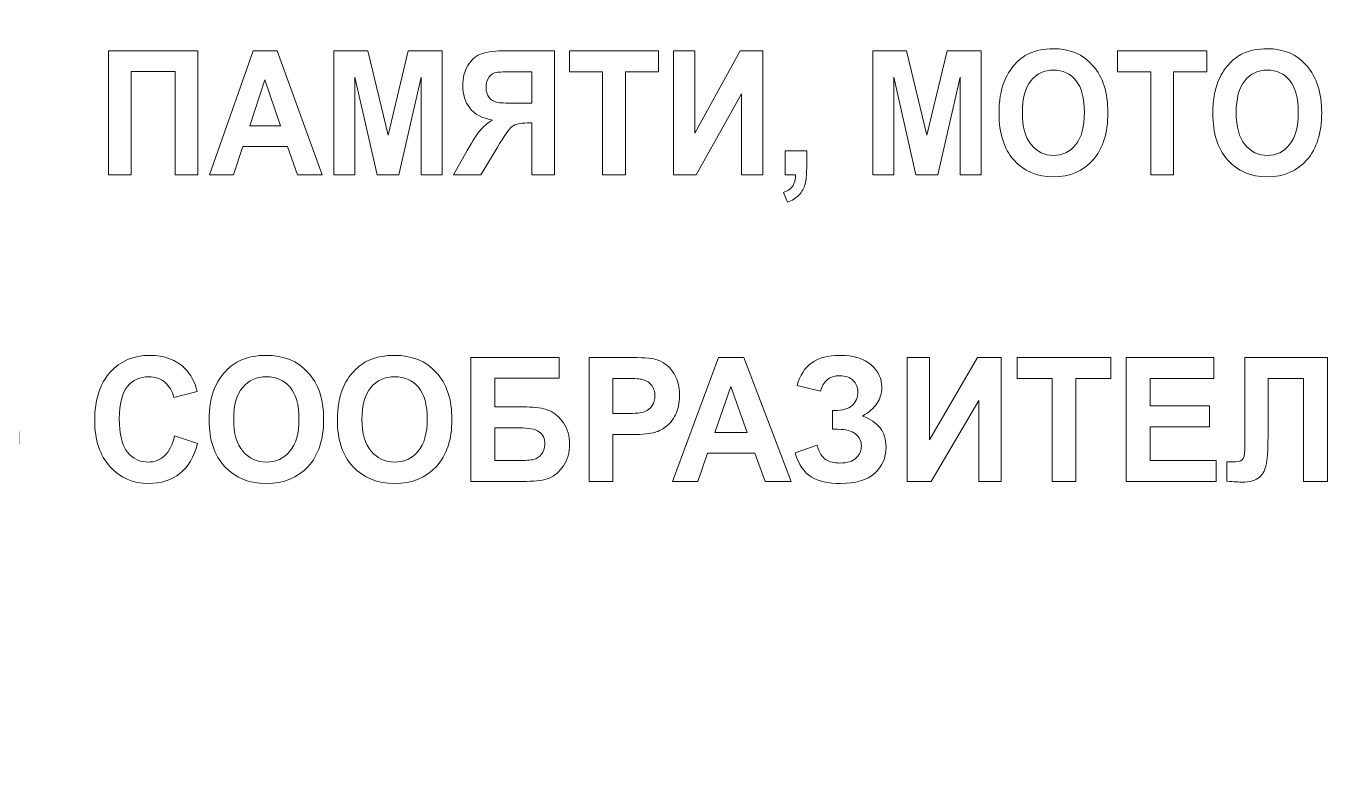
# Model space of a CAD drawing. Header units: millimetres. Extents: x -157 to 146, y -101 to 102.
# Drawn here: x 38.4 to 102.5, y 28.1 to 64.9 of the extents above; entities that cross this region are included whole.
import ezdxf

# ---------------------------------------------------------------- set-up
doc = ezdxf.new("R2010")
doc.units = ezdxf.units.MM
doc.header["$MEASUREMENT"] = 0
doc.layers.add('layer 1', color=7, linetype='Continuous')

msp = doc.modelspace()

# ---------------------------------------------------------------- linework, layer by layer
at = {"layer": 'layer 1', "color": 250, "lineweight": 9}
for points, knots in [([(-145.2239, -89.4805), (-145.2239, -29.4811), (-145.2239, 30.5182), (-145.2239, 90.5176), (-145.2239, 90.5176), (-145.2239, 101.6269), (-146.2814, 100.5684), (-135.1721, 100.5684), (-135.1721, 100.5684), (-45.2325, 100.5684), (44.7071, 100.5684), (134.6468, 100.5684), (134.6468, 100.5684), (145.7984, 100.5684), (144.7761, 101.6701), (144.7761, 90.515), (144.7761, 90.515), (144.7761, 30.5165), (144.7761, -29.482), (144.7761, -89.4805), (144.7761, -89.4805), (144.7761, -100.5424), (145.7711, -99.4316), (134.7144, -99.4316), (134.7144, -99.4316), (44.7296, -99.4316), (-45.2551, -99.4316), (-135.2398, -99.4316), (-135.2398, -99.4316), (-146.2558, -99.4316), (-145.2239, -100.498), (-145.2239, -89.4805)], [0, 0, 0, 0, 0.125, 0.125, 0.125, 0.125, 0.25, 0.25, 0.25, 0.25, 0.375, 0.375, 0.375, 0.375, 0.5, 0.5, 0.5, 0.5, 0.625, 0.625, 0.625, 0.625, 0.75, 0.75, 0.75, 0.75, 0.875, 0.875, 0.875, 0.875, 1, 1, 1, 1]), ([(21.3999, 23.4405), (24.03, 23.8613), (25.1838, 25.8785), (30.437, 31.6375), (30.437, 31.6375), (43.7476, 46.2297), (37.4342, 49.9849), (28.423, 50.8793), (28.423, 50.8793), (27.5223, 50.9425), (26.6177, 50.9809), (25.7242, 51.0022)], [0, 0, 0, 0, 0.3333333, 0.3333333, 0.3333333, 0.3333333, 0.6666667, 0.6666667, 0.6666667, 0.6666667, 1, 1, 1, 1])]:
    msp.add_open_spline(points, degree=3, knots=knots, dxfattribs=at)
at = {"layer": 'layer 1', "color": 22, "lineweight": 9}
for points, knots in [([(42.4576, 63.6952), (42.4576, 63.6952), (46.8269, 63.6952), (46.8269, 63.6952), (46.8269, 63.6952), (46.8269, 63.6952), (46.8269, 57.6345), (46.8269, 57.6345), (46.8269, 57.6345), (46.8269, 57.6345), (45.7179, 57.6345), (45.7179, 57.6345), (45.7179, 57.6345), (45.7179, 57.6345), (45.7179, 62.6778), (45.7179, 62.6778), (45.7179, 62.6778), (45.7179, 62.6778), (43.5665, 62.6778), (43.5665, 62.6778), (43.5665, 62.6778), (43.5665, 62.6778), (43.5665, 57.6345), (43.5665, 57.6345), (43.5665, 57.6345), (43.5665, 57.6345), (42.4576, 57.6345), (42.4576, 57.6345), (42.4576, 57.6345), (42.4576, 57.6345), (42.4576, 63.6952), (42.4576, 63.6952)], [0, 0, 0, 0, 0.125, 0.125, 0.125, 0.125, 0.25, 0.25, 0.25, 0.25, 0.375, 0.375, 0.375, 0.375, 0.5, 0.5, 0.5, 0.5, 0.625, 0.625, 0.625, 0.625, 0.75, 0.75, 0.75, 0.75, 0.875, 0.875, 0.875, 0.875, 1, 1, 1, 1]), ([(52.9138, 57.6345), (52.9138, 57.6345), (51.7064, 57.6345), (51.7064, 57.6345), (51.7064, 57.6345), (51.7064, 57.6345), (51.2267, 59.0117), (51.2267, 59.0117), (51.2267, 59.0117), (51.2267, 59.0117), (49.0307, 59.0117), (49.0307, 59.0117), (49.0307, 59.0117), (49.0307, 59.0117), (48.5778, 57.6345), (48.5778, 57.6345), (48.5778, 57.6345), (48.5778, 57.6345), (47.4011, 57.6345), (47.4011, 57.6345), (47.4011, 57.6345), (47.4011, 57.6345), (49.541, 63.6952), (49.541, 63.6952), (49.541, 63.6952), (49.541, 63.6952), (50.7139, 63.6952), (50.7139, 63.6952), (50.7139, 63.6952), (50.7139, 63.6952), (52.9138, 57.6345), (52.9138, 57.6345)], [0, 0, 0, 0, 0.125, 0.125, 0.125, 0.125, 0.25, 0.25, 0.25, 0.25, 0.375, 0.375, 0.375, 0.375, 0.5, 0.5, 0.5, 0.5, 0.625, 0.625, 0.625, 0.625, 0.75, 0.75, 0.75, 0.75, 0.875, 0.875, 0.875, 0.875, 1, 1, 1, 1]), ([(53.4869, 57.6345), (53.4869, 57.6345), (53.4869, 63.6952), (53.4869, 63.6952), (53.4869, 63.6952), (53.4869, 63.6952), (55.1472, 63.6952), (55.1472, 63.6952), (55.1472, 63.6952), (55.1472, 63.6952), (56.1435, 59.5607), (56.1435, 59.5607), (56.1435, 59.5607), (56.1435, 59.5607), (57.1284, 63.6952), (57.1284, 63.6952), (57.1284, 63.6952), (57.1284, 63.6952), (58.7924, 63.6952), (58.7924, 63.6952), (58.7924, 63.6952), (58.7924, 63.6952), (58.7924, 57.6345), (58.7924, 57.6345), (58.7924, 57.6345), (58.7924, 57.6345), (57.7628, 57.6345), (57.7628, 57.6345), (57.7628, 57.6345), (57.7628, 57.6345), (57.7628, 62.4055), (57.7628, 62.4055), (57.7628, 62.4055), (57.7628, 62.4055), (56.6717, 57.6345), (56.6717, 57.6345), (56.6717, 57.6345), (56.6717, 57.6345), (55.6037, 57.6345), (55.6037, 57.6345), (55.6037, 57.6345), (55.6037, 57.6345), (54.5166, 62.4055), (54.5166, 62.4055), (54.5166, 62.4055), (54.5166, 62.4055), (54.5166, 57.6345), (54.5166, 57.6345), (54.5166, 57.6345), (54.5166, 57.6345), (53.4869, 57.6345), (53.4869, 57.6345)], [0, 0, 0, 0, 0.0769231, 0.0769231, 0.0769231, 0.0769231, 0.1538462, 0.1538462, 0.1538462, 0.1538462, 0.2307692, 0.2307692, 0.2307692, 0.2307692, 0.3076923, 0.3076923, 0.3076923, 0.3076923, 0.3846154, 0.3846154, 0.3846154, 0.3846154, 0.4615385, 0.4615385, 0.4615385, 0.4615385, 0.5384615, 0.5384615, 0.5384615, 0.5384615, 0.6153846, 0.6153846, 0.6153846, 0.6153846, 0.6923077, 0.6923077, 0.6923077, 0.6923077, 0.7692308, 0.7692308, 0.7692308, 0.7692308, 0.8461538, 0.8461538, 0.8461538, 0.8461538, 0.9230769, 0.9230769, 0.9230769, 0.9230769, 1, 1, 1, 1]), ([(63.1808, 57.6345), (63.1808, 57.6345), (63.1808, 60.1646), (63.1808, 60.1646), (63.1808, 60.1646), (63.1808, 60.1646), (62.9558, 60.1646), (62.9558, 60.1646), (62.9558, 60.1646), (62.6065, 60.1646), (62.3597, 60.1068), (62.2151, 59.9911), (62.2151, 59.9911), (62.0719, 59.8754), (61.8263, 59.5296), (61.4797, 58.9539), (61.4797, 58.9539), (61.4797, 58.9539), (60.6778, 57.6345), (60.6778, 57.6345), (60.6778, 57.6345), (60.6778, 57.6345), (59.3513, 57.6345), (59.3513, 57.6345), (59.3513, 57.6345), (59.3513, 57.6345), (60.0216, 58.817), (60.0216, 58.817), (60.0216, 58.817), (60.2864, 59.2855), (60.4974, 59.6143), (60.6547, 59.8034), (60.6547, 59.8034), (60.812, 59.9911), (61.0103, 60.1604), (61.2469, 60.31), (61.2469, 60.31), (60.7353, 60.3975), (60.3656, 60.5936), (60.138, 60.8984), (60.138, 60.8984), (59.9103, 61.2032), (59.7965, 61.5673), (59.7965, 61.992), (59.7965, 61.992), (59.7965, 62.3617), (59.8809, 62.6891), (60.0497, 62.9742), (60.0497, 62.9742), (60.2186, 63.2592), (60.4411, 63.4511), (60.7174, 63.5485), (60.7174, 63.5485), (60.9924, 63.6459), (61.4055, 63.6952), (61.9555, 63.6952), (61.9555, 63.6952), (61.9555, 63.6952), (64.2898, 63.6952), (64.2898, 63.6952), (64.2898, 63.6952), (64.2898, 63.6952), (64.2898, 57.6345), (64.2898, 57.6345), (64.2898, 57.6345), (64.2898, 57.6345), (63.1808, 57.6345), (63.1808, 57.6345)], [0, 0, 0, 0, 0.0588235, 0.0588235, 0.0588235, 0.0588235, 0.1176471, 0.1176471, 0.1176471, 0.1176471, 0.1764706, 0.1764706, 0.1764706, 0.1764706, 0.2352941, 0.2352941, 0.2352941, 0.2352941, 0.2941176, 0.2941176, 0.2941176, 0.2941176, 0.3529412, 0.3529412, 0.3529412, 0.3529412, 0.4117647, 0.4117647, 0.4117647, 0.4117647, 0.4705882, 0.4705882, 0.4705882, 0.4705882, 0.5294118, 0.5294118, 0.5294118, 0.5294118, 0.5882353, 0.5882353, 0.5882353, 0.5882353, 0.6470588, 0.6470588, 0.6470588, 0.6470588, 0.7058824, 0.7058824, 0.7058824, 0.7058824, 0.7647059, 0.7647059, 0.7647059, 0.7647059, 0.8235294, 0.8235294, 0.8235294, 0.8235294, 0.8823529, 0.8823529, 0.8823529, 0.8823529, 0.9411765, 0.9411765, 0.9411765, 0.9411765, 1, 1, 1, 1]), ([(66.647, 57.6345), (66.647, 57.6345), (66.647, 62.6694), (66.647, 62.6694), (66.647, 62.6694), (66.647, 62.6694), (65.0175, 62.6694), (65.0175, 62.6694), (65.0175, 62.6694), (65.0175, 62.6694), (65.0175, 63.6952), (65.0175, 63.6952), (65.0175, 63.6952), (65.0175, 63.6952), (69.3829, 63.6952), (69.3829, 63.6952), (69.3829, 63.6952), (69.3829, 63.6952), (69.3829, 62.6694), (69.3829, 62.6694), (69.3829, 62.6694), (69.3829, 62.6694), (67.7572, 62.6694), (67.7572, 62.6694), (67.7572, 62.6694), (67.7572, 62.6694), (67.7572, 57.6345), (67.7572, 57.6345), (67.7572, 57.6345), (67.7572, 57.6345), (66.647, 57.6345), (66.647, 57.6345)], [0, 0, 0, 0, 0.125, 0.125, 0.125, 0.125, 0.25, 0.25, 0.25, 0.25, 0.375, 0.375, 0.375, 0.375, 0.5, 0.5, 0.5, 0.5, 0.625, 0.625, 0.625, 0.625, 0.75, 0.75, 0.75, 0.75, 0.875, 0.875, 0.875, 0.875, 1, 1, 1, 1]), ([(70.1132, 63.6952), (70.1132, 63.6952), (71.1518, 63.6952), (71.1518, 63.6952), (71.1518, 63.6952), (71.1518, 63.6952), (71.1518, 59.6609), (71.1518, 59.6609), (71.1518, 59.6609), (71.1518, 59.6609), (73.3774, 63.6952), (73.3774, 63.6952), (73.3774, 63.6952), (73.3774, 63.6952), (74.4825, 63.6952), (74.4825, 63.6952), (74.4825, 63.6952), (74.4825, 63.6952), (74.4825, 57.6345), (74.4825, 57.6345), (74.4825, 57.6345), (74.4825, 57.6345), (73.4451, 57.6345), (73.4451, 57.6345), (73.4451, 57.6345), (73.4451, 57.6345), (73.4451, 61.5913), (73.4451, 61.5913), (73.4451, 61.5913), (73.4451, 61.5913), (71.2221, 57.6345), (71.2221, 57.6345), (71.2221, 57.6345), (71.2221, 57.6345), (70.1132, 57.6345), (70.1132, 57.6345), (70.1132, 57.6345), (70.1132, 57.6345), (70.1132, 63.6952), (70.1132, 63.6952)], [0, 0, 0, 0, 0.1, 0.1, 0.1, 0.1, 0.2, 0.2, 0.2, 0.2, 0.3, 0.3, 0.3, 0.3, 0.4, 0.4, 0.4, 0.4, 0.5, 0.5, 0.5, 0.5, 0.6, 0.6, 0.6, 0.6, 0.7, 0.7, 0.7, 0.7, 0.8, 0.8, 0.8, 0.8, 0.9, 0.9, 0.9, 0.9, 1, 1, 1, 1]), ([(79.8646, 57.6345), (79.8646, 57.6345), (79.8646, 63.6952), (79.8646, 63.6952), (79.8646, 63.6952), (79.8646, 63.6952), (81.5249, 63.6952), (81.5249, 63.6952), (81.5249, 63.6952), (81.5249, 63.6952), (82.5212, 59.5607), (82.5212, 59.5607), (82.5212, 59.5607), (82.5212, 59.5607), (83.5061, 63.6952), (83.5061, 63.6952), (83.5061, 63.6952), (83.5061, 63.6952), (85.1701, 63.6952), (85.1701, 63.6952), (85.1701, 63.6952), (85.1701, 63.6952), (85.1701, 57.6345), (85.1701, 57.6345), (85.1701, 57.6345), (85.1701, 57.6345), (84.1405, 57.6345), (84.1405, 57.6345), (84.1405, 57.6345), (84.1405, 57.6345), (84.1405, 62.4055), (84.1405, 62.4055), (84.1405, 62.4055), (84.1405, 62.4055), (83.0494, 57.6345), (83.0494, 57.6345), (83.0494, 57.6345), (83.0494, 57.6345), (81.9814, 57.6345), (81.9814, 57.6345), (81.9814, 57.6345), (81.9814, 57.6345), (80.8943, 62.4055), (80.8943, 62.4055), (80.8943, 62.4055), (80.8943, 62.4055), (80.8943, 57.6345), (80.8943, 57.6345), (80.8943, 57.6345), (80.8943, 57.6345), (79.8646, 57.6345), (79.8646, 57.6345)], [0, 0, 0, 0, 0.0769231, 0.0769231, 0.0769231, 0.0769231, 0.1538462, 0.1538462, 0.1538462, 0.1538462, 0.2307692, 0.2307692, 0.2307692, 0.2307692, 0.3076923, 0.3076923, 0.3076923, 0.3076923, 0.3846154, 0.3846154, 0.3846154, 0.3846154, 0.4615385, 0.4615385, 0.4615385, 0.4615385, 0.5384615, 0.5384615, 0.5384615, 0.5384615, 0.6153846, 0.6153846, 0.6153846, 0.6153846, 0.6923077, 0.6923077, 0.6923077, 0.6923077, 0.7692308, 0.7692308, 0.7692308, 0.7692308, 0.8461538, 0.8461538, 0.8461538, 0.8461538, 0.9230769, 0.9230769, 0.9230769, 0.9230769, 1, 1, 1, 1]), ([(86.0475, 60.6275), (86.0475, 61.2455), (86.1307, 61.7634), (86.2983, 62.1825), (86.2983, 62.1825), (86.4236, 62.4902), (86.5937, 62.7681), (86.8098, 63.0137), (86.8098, 63.0137), (87.026, 63.2578), (87.2627, 63.4398), (87.5197, 63.5584), (87.5197, 63.5584), (87.8625, 63.7192), (88.2565, 63.7983), (88.7041, 63.7983), (88.7041, 63.7983), (89.5137, 63.7983), (90.161, 63.5217), (90.647, 62.9671), (90.647, 62.9671), (91.133, 62.414), (91.376, 61.6435), (91.376, 60.6571), (91.376, 60.6571), (91.376, 59.6778), (91.1343, 58.913), (90.6521, 58.3598), (90.6521, 58.3598), (90.1699, 57.8081), (89.5252, 57.5315), (88.7195, 57.5315), (88.7195, 57.5315), (87.9021, 57.5315), (87.2524, 57.8067), (86.7702, 58.3556), (86.7702, 58.3556), (86.288, 58.9059), (86.0475, 59.6637), (86.0475, 60.6275)], [0, 0, 0, 0, 0.1, 0.1, 0.1, 0.1, 0.2, 0.2, 0.2, 0.2, 0.3, 0.3, 0.3, 0.3, 0.4, 0.4, 0.4, 0.4, 0.5, 0.5, 0.5, 0.5, 0.6, 0.6, 0.6, 0.6, 0.7, 0.7, 0.7, 0.7, 0.8, 0.8, 0.8, 0.8, 0.9, 0.9, 0.9, 0.9, 1, 1, 1, 1]), ([(93.4775, 57.6345), (93.4775, 57.6345), (93.4775, 62.6694), (93.4775, 62.6694), (93.4775, 62.6694), (93.4775, 62.6694), (91.848, 62.6694), (91.848, 62.6694), (91.848, 62.6694), (91.848, 62.6694), (91.848, 63.6952), (91.848, 63.6952), (91.848, 63.6952), (91.848, 63.6952), (96.2134, 63.6952), (96.2134, 63.6952), (96.2134, 63.6952), (96.2134, 63.6952), (96.2134, 62.6694), (96.2134, 62.6694), (96.2134, 62.6694), (96.2134, 62.6694), (94.5877, 62.6694), (94.5877, 62.6694), (94.5877, 62.6694), (94.5877, 62.6694), (94.5877, 57.6345), (94.5877, 57.6345), (94.5877, 57.6345), (94.5877, 57.6345), (93.4775, 57.6345), (93.4775, 57.6345)], [0, 0, 0, 0, 0.125, 0.125, 0.125, 0.125, 0.25, 0.25, 0.25, 0.25, 0.375, 0.375, 0.375, 0.375, 0.5, 0.5, 0.5, 0.5, 0.625, 0.625, 0.625, 0.625, 0.75, 0.75, 0.75, 0.75, 0.875, 0.875, 0.875, 0.875, 1, 1, 1, 1]), ([(96.5139, 60.6275), (96.5139, 61.2455), (96.5971, 61.7634), (96.7647, 62.1825), (96.7647, 62.1825), (96.89, 62.4902), (97.0601, 62.7681), (97.2762, 63.0137), (97.2762, 63.0137), (97.4924, 63.2578), (97.7291, 63.4398), (97.9861, 63.5584), (97.9861, 63.5584), (98.3289, 63.7192), (98.7229, 63.7983), (99.1705, 63.7983), (99.1705, 63.7983), (99.9801, 63.7983), (100.6274, 63.5217), (101.1134, 62.9671), (101.1134, 62.9671), (101.5994, 62.414), (101.8424, 61.6435), (101.8424, 60.6571), (101.8424, 60.6571), (101.8424, 59.6778), (101.6007, 58.913), (101.1185, 58.3598), (101.1185, 58.3598), (100.6363, 57.8081), (99.9916, 57.5315), (99.1859, 57.5315), (99.1859, 57.5315), (98.3685, 57.5315), (97.7188, 57.8067), (97.2366, 58.3556), (97.2366, 58.3556), (96.7544, 58.9059), (96.5139, 59.6637), (96.5139, 60.6275)], [0, 0, 0, 0, 0.1, 0.1, 0.1, 0.1, 0.2, 0.2, 0.2, 0.2, 0.3, 0.3, 0.3, 0.3, 0.4, 0.4, 0.4, 0.4, 0.5, 0.5, 0.5, 0.5, 0.6, 0.6, 0.6, 0.6, 0.7, 0.7, 0.7, 0.7, 0.8, 0.8, 0.8, 0.8, 0.9, 0.9, 0.9, 0.9, 1, 1, 1, 1]), ([(50.8712, 60.032), (50.8712, 60.032), (50.114, 62.2813), (50.114, 62.2813), (50.114, 62.2813), (50.114, 62.2813), (49.3721, 60.032), (49.3721, 60.032), (49.3721, 60.032), (49.3721, 60.032), (50.8712, 60.032), (50.8712, 60.032)], [0, 0, 0, 0, 0.3333333, 0.3333333, 0.3333333, 0.3333333, 0.6666667, 0.6666667, 0.6666667, 0.6666667, 1, 1, 1, 1]), ([(63.1808, 62.6694), (63.1808, 62.6694), (62.3149, 62.6694), (62.3149, 62.6694), (62.3149, 62.6694), (61.875, 62.6694), (61.5859, 62.6595), (61.4478, 62.6369), (61.4478, 62.6369), (61.3083, 62.6143), (61.1893, 62.541), (61.0895, 62.414), (61.0895, 62.414), (60.9898, 62.287), (60.9399, 62.1219), (60.9399, 61.9172), (60.9399, 61.9172), (60.9399, 61.7056), (60.9886, 61.5362), (61.0845, 61.4106), (61.0845, 61.4106), (61.1804, 61.2851), (61.3032, 61.2074), (61.4516, 61.1778), (61.4516, 61.1778), (61.5999, 61.1468), (61.903, 61.1327), (62.3597, 61.1327), (62.3597, 61.1327), (62.3597, 61.1327), (63.1808, 61.1327), (63.1808, 61.1327), (63.1808, 61.1327), (63.1808, 61.1327), (63.1808, 62.6694), (63.1808, 62.6694)], [0, 0, 0, 0, 0.1111111, 0.1111111, 0.1111111, 0.1111111, 0.2222222, 0.2222222, 0.2222222, 0.2222222, 0.3333333, 0.3333333, 0.3333333, 0.3333333, 0.4444444, 0.4444444, 0.4444444, 0.4444444, 0.5555556, 0.5555556, 0.5555556, 0.5555556, 0.6666667, 0.6666667, 0.6666667, 0.6666667, 0.7777778, 0.7777778, 0.7777778, 0.7777778, 0.8888889, 0.8888889, 0.8888889, 0.8888889, 1, 1, 1, 1]), ([(87.1897, 60.6684), (87.1897, 59.9826), (87.3343, 59.4619), (87.6208, 59.1077), (87.6208, 59.1077), (87.9086, 58.7535), (88.273, 58.5771), (88.7156, 58.5771), (88.7156, 58.5771), (89.1569, 58.5771), (89.5202, 58.7521), (89.8042, 59.1049), (89.8042, 59.1049), (90.0868, 59.4563), (90.2287, 59.9826), (90.2287, 60.6853), (90.2287, 60.6853), (90.2287, 61.3796), (90.0906, 61.8975), (89.8157, 62.2404), (89.8157, 62.2404), (89.5393, 62.5819), (89.1723, 62.7526), (88.7156, 62.7526), (88.7156, 62.7526), (88.2577, 62.7526), (87.8894, 62.5791), (87.6093, 62.2333), (87.6093, 62.2333), (87.3305, 61.8876), (87.1897, 61.3669), (87.1897, 60.6684)], [0, 0, 0, 0, 0.125, 0.125, 0.125, 0.125, 0.25, 0.25, 0.25, 0.25, 0.375, 0.375, 0.375, 0.375, 0.5, 0.5, 0.5, 0.5, 0.625, 0.625, 0.625, 0.625, 0.75, 0.75, 0.75, 0.75, 0.875, 0.875, 0.875, 0.875, 1, 1, 1, 1]), ([(97.6561, 60.6684), (97.6561, 59.9826), (97.8007, 59.4619), (98.0872, 59.1077), (98.0872, 59.1077), (98.375, 58.7535), (98.7394, 58.5771), (99.182, 58.5771), (99.182, 58.5771), (99.6233, 58.5771), (99.9866, 58.7521), (100.2706, 59.1049), (100.2706, 59.1049), (100.5532, 59.4563), (100.6951, 59.9826), (100.6951, 60.6853), (100.6951, 60.6853), (100.6951, 61.3796), (100.557, 61.8975), (100.2821, 62.2404), (100.2821, 62.2404), (100.0057, 62.5819), (99.6387, 62.7526), (99.182, 62.7526), (99.182, 62.7526), (98.7241, 62.7526), (98.3558, 62.5791), (98.0757, 62.2333), (98.0757, 62.2333), (97.7969, 61.8876), (97.6561, 61.3669), (97.6561, 60.6684)], [0, 0, 0, 0, 0.125, 0.125, 0.125, 0.125, 0.25, 0.25, 0.25, 0.25, 0.375, 0.375, 0.375, 0.375, 0.5, 0.5, 0.5, 0.5, 0.625, 0.625, 0.625, 0.625, 0.75, 0.75, 0.75, 0.75, 0.875, 0.875, 0.875, 0.875, 1, 1, 1, 1]), ([(75.5812, 58.7958), (75.5812, 58.7958), (76.6338, 58.7958), (76.6338, 58.7958), (76.6338, 58.7958), (76.6338, 58.7958), (76.6338, 57.9647), (76.6338, 57.9647), (76.6338, 57.9647), (76.6338, 57.6289), (76.6082, 57.3636), (76.5557, 57.1688), (76.5557, 57.1688), (76.5033, 56.9755), (76.4035, 56.8005), (76.2577, 56.6467), (76.2577, 56.6467), (76.112, 56.4915), (75.9265, 56.3701), (75.7013, 56.2827), (75.7013, 56.2827), (75.7013, 56.2827), (75.4954, 56.7624), (75.4954, 56.7624), (75.4954, 56.7624), (75.7078, 56.84), (75.8587, 56.9459), (75.9482, 57.0799), (75.9482, 57.0799), (76.039, 57.2154), (76.0863, 57.4003), (76.0915, 57.6345), (76.0915, 57.6345), (76.0915, 57.6345), (75.5812, 57.6345), (75.5812, 57.6345), (75.5812, 57.6345), (75.5812, 57.6345), (75.5812, 58.7958), (75.5812, 58.7958)], [0, 0, 0, 0, 0.1, 0.1, 0.1, 0.1, 0.2, 0.2, 0.2, 0.2, 0.3, 0.3, 0.3, 0.3, 0.4, 0.4, 0.4, 0.4, 0.5, 0.5, 0.5, 0.5, 0.6, 0.6, 0.6, 0.6, 0.7, 0.7, 0.7, 0.7, 0.8, 0.8, 0.8, 0.8, 0.9, 0.9, 0.9, 0.9, 1, 1, 1, 1]), ([(45.6892, 44.8605), (45.6892, 44.8605), (46.8192, 44.4851), (46.8192, 44.4851), (46.8192, 44.4851), (46.6457, 43.8233), (46.3578, 43.3322), (45.9542, 43.0105), (45.9542, 43.0105), (45.552, 42.6902), (45.0393, 42.5293), (44.4192, 42.5293), (44.4192, 42.5293), (43.6524, 42.5293), (43.0214, 42.8045), (42.5276, 43.3534), (42.5276, 43.3534), (42.0339, 43.9037), (41.7864, 44.6558), (41.7864, 45.6083), (41.7864, 45.6083), (41.7864, 46.6173), (42.0352, 47.4005), (42.5316, 47.9593), (42.5316, 47.9593), (43.0281, 48.5167), (43.6806, 48.7961), (44.4905, 48.7961), (44.4905, 48.7961), (45.1968, 48.7961), (45.7713, 48.5773), (46.2125, 48.1385), (46.2125, 48.1385), (46.4762, 47.8802), (46.6726, 47.5077), (46.8045, 47.0223), (46.8045, 47.0223), (46.8045, 47.0223), (45.6488, 46.733), (45.6488, 46.733), (45.6488, 46.733), (45.5815, 47.0477), (45.4389, 47.296), (45.221, 47.4781), (45.221, 47.4781), (45.0044, 47.6601), (44.7407, 47.7504), (44.4313, 47.7504), (44.4313, 47.7504), (44.0035, 47.7504), (43.655, 47.5896), (43.3886, 47.2664), (43.3886, 47.2664), (43.1223, 46.9447), (42.9891, 46.4226), (42.9891, 45.7001), (42.9891, 45.7001), (42.9891, 44.9338), (43.1196, 44.3877), (43.3833, 44.0632), (43.3833, 44.0632), (43.6456, 43.7372), (43.9873, 43.5749), (44.4071, 43.5749), (44.4071, 43.5749), (44.7179, 43.5749), (44.9842, 43.6779), (45.2075, 43.8854), (45.2075, 43.8854), (45.4309, 44.0914), (45.591, 44.4174), (45.6892, 44.8605)], [0, 0, 0, 0, 0.0555556, 0.0555556, 0.0555556, 0.0555556, 0.1111111, 0.1111111, 0.1111111, 0.1111111, 0.1666667, 0.1666667, 0.1666667, 0.1666667, 0.2222222, 0.2222222, 0.2222222, 0.2222222, 0.2777778, 0.2777778, 0.2777778, 0.2777778, 0.3333333, 0.3333333, 0.3333333, 0.3333333, 0.3888889, 0.3888889, 0.3888889, 0.3888889, 0.4444444, 0.4444444, 0.4444444, 0.4444444, 0.5, 0.5, 0.5, 0.5, 0.5555556, 0.5555556, 0.5555556, 0.5555556, 0.6111111, 0.6111111, 0.6111111, 0.6111111, 0.6666667, 0.6666667, 0.6666667, 0.6666667, 0.7222222, 0.7222222, 0.7222222, 0.7222222, 0.7777778, 0.7777778, 0.7777778, 0.7777778, 0.8333333, 0.8333333, 0.8333333, 0.8333333, 0.8888889, 0.8888889, 0.8888889, 0.8888889, 0.9444444, 0.9444444, 0.9444444, 0.9444444, 1, 1, 1, 1]), ([(47.3843, 45.6253), (47.3843, 46.2433), (47.4717, 46.7612), (47.648, 47.1803), (47.648, 47.1803), (47.7799, 47.488), (47.9587, 47.7659), (48.1861, 48.0115), (48.1861, 48.0115), (48.4135, 48.2556), (48.6624, 48.4376), (48.9328, 48.5562), (48.9328, 48.5562), (49.2934, 48.717), (49.7077, 48.7961), (50.1786, 48.7961), (50.1786, 48.7961), (51.0302, 48.7961), (51.711, 48.5195), (52.2222, 47.9649), (52.2222, 47.9649), (52.7334, 47.4118), (52.989, 46.6413), (52.989, 45.6549), (52.989, 45.6549), (52.989, 44.6756), (52.7347, 43.9108), (52.2275, 43.3576), (52.2275, 43.3576), (51.7203, 42.8059), (51.0423, 42.5293), (50.1947, 42.5293), (50.1947, 42.5293), (49.335, 42.5293), (48.6516, 42.8045), (48.1444, 43.3534), (48.1444, 43.3534), (47.6372, 43.9037), (47.3843, 44.6615), (47.3843, 45.6253)], [0, 0, 0, 0, 0.1, 0.1, 0.1, 0.1, 0.2, 0.2, 0.2, 0.2, 0.3, 0.3, 0.3, 0.3, 0.4, 0.4, 0.4, 0.4, 0.5, 0.5, 0.5, 0.5, 0.6, 0.6, 0.6, 0.6, 0.7, 0.7, 0.7, 0.7, 0.8, 0.8, 0.8, 0.8, 0.9, 0.9, 0.9, 0.9, 1, 1, 1, 1]), ([(53.663, 45.6253), (53.663, 46.2433), (53.7504, 46.7612), (53.9267, 47.1803), (53.9267, 47.1803), (54.0586, 47.488), (54.2374, 47.7659), (54.4648, 48.0115), (54.4648, 48.0115), (54.6922, 48.2556), (54.9411, 48.4376), (55.2115, 48.5562), (55.2115, 48.5562), (55.5721, 48.717), (55.9864, 48.7961), (56.4573, 48.7961), (56.4573, 48.7961), (57.3089, 48.7961), (57.9897, 48.5195), (58.5009, 47.9649), (58.5009, 47.9649), (59.0121, 47.4118), (59.2677, 46.6413), (59.2677, 45.6549), (59.2677, 45.6549), (59.2677, 44.6756), (59.0134, 43.9108), (58.5062, 43.3576), (58.5062, 43.3576), (57.999, 42.8059), (57.321, 42.5293), (56.4734, 42.5293), (56.4734, 42.5293), (55.6137, 42.5293), (54.9303, 42.8045), (54.4231, 43.3534), (54.4231, 43.3534), (53.9159, 43.9037), (53.663, 44.6615), (53.663, 45.6253)], [0, 0, 0, 0, 0.1, 0.1, 0.1, 0.1, 0.2, 0.2, 0.2, 0.2, 0.3, 0.3, 0.3, 0.3, 0.4, 0.4, 0.4, 0.4, 0.5, 0.5, 0.5, 0.5, 0.6, 0.6, 0.6, 0.6, 0.7, 0.7, 0.7, 0.7, 0.8, 0.8, 0.8, 0.8, 0.9, 0.9, 0.9, 0.9, 1, 1, 1, 1]), ([(60.2014, 48.693), (60.2014, 48.693), (64.5213, 48.693), (64.5213, 48.693), (64.5213, 48.693), (64.5213, 48.693), (64.5213, 47.6756), (64.5213, 47.6756), (64.5213, 47.6756), (64.5213, 47.6756), (61.3679, 47.6756), (61.3679, 47.6756), (61.3679, 47.6756), (61.3679, 47.6756), (61.3679, 46.2702), (61.3679, 46.2702), (61.3679, 46.2702), (61.3679, 46.2702), (62.9285, 46.2702), (62.9285, 46.2702), (62.9285, 46.2702), (63.3603, 46.2702), (63.7168, 46.2151), (64.0007, 46.1051), (64.0007, 46.1051), (64.2846, 45.995), (64.5267, 45.7904), (64.7286, 45.4926), (64.7286, 45.4926), (64.929, 45.1949), (65.0298, 44.8463), (65.0298, 44.447), (65.0298, 44.447), (65.0298, 44.0364), (64.929, 43.685), (64.7258, 43.3929), (64.7258, 43.3929), (64.5241, 43.1008), (64.294, 42.9004), (64.0343, 42.7932), (64.0343, 42.7932), (63.776, 42.6859), (63.4074, 42.6323), (62.9285, 42.6323), (62.9285, 42.6323), (62.9285, 42.6323), (60.2014, 42.6323), (60.2014, 42.6323), (60.2014, 42.6323), (60.2014, 42.6323), (60.2014, 48.693), (60.2014, 48.693)], [0, 0, 0, 0, 0.0769231, 0.0769231, 0.0769231, 0.0769231, 0.1538462, 0.1538462, 0.1538462, 0.1538462, 0.2307692, 0.2307692, 0.2307692, 0.2307692, 0.3076923, 0.3076923, 0.3076923, 0.3076923, 0.3846154, 0.3846154, 0.3846154, 0.3846154, 0.4615385, 0.4615385, 0.4615385, 0.4615385, 0.5384615, 0.5384615, 0.5384615, 0.5384615, 0.6153846, 0.6153846, 0.6153846, 0.6153846, 0.6923077, 0.6923077, 0.6923077, 0.6923077, 0.7692308, 0.7692308, 0.7692308, 0.7692308, 0.8461538, 0.8461538, 0.8461538, 0.8461538, 0.9230769, 0.9230769, 0.9230769, 0.9230769, 1, 1, 1, 1]), ([(65.981, 42.6323), (65.981, 42.6323), (65.981, 48.693), (65.981, 48.693), (65.981, 48.693), (65.981, 48.693), (67.8523, 48.693), (67.8523, 48.693), (67.8523, 48.693), (68.5614, 48.693), (69.0241, 48.662), (69.2394, 48.6013), (69.2394, 48.6013), (69.5703, 48.511), (69.8488, 48.3135), (70.0722, 48.0087), (70.0722, 48.0087), (70.2955, 47.7039), (70.4071, 47.3102), (70.4071, 46.829), (70.4071, 46.829), (70.4071, 46.4564), (70.3426, 46.1432), (70.2134, 45.8906), (70.2134, 45.8906), (70.0843, 45.6366), (69.9215, 45.4376), (69.7224, 45.2923), (69.7224, 45.2923), (69.5246, 45.1483), (69.3228, 45.0524), (69.1183, 45.0058), (69.1183, 45.0058), (68.8399, 44.9479), (68.4362, 44.9183), (67.9075, 44.9183), (67.9075, 44.9183), (67.9075, 44.9183), (67.1474, 44.9183), (67.1474, 44.9183), (67.1474, 44.9183), (67.1474, 44.9183), (67.1474, 42.6323), (67.1474, 42.6323), (67.1474, 42.6323), (67.1474, 42.6323), (65.981, 42.6323), (65.981, 42.6323)], [0, 0, 0, 0, 0.0833333, 0.0833333, 0.0833333, 0.0833333, 0.1666667, 0.1666667, 0.1666667, 0.1666667, 0.25, 0.25, 0.25, 0.25, 0.3333333, 0.3333333, 0.3333333, 0.3333333, 0.4166667, 0.4166667, 0.4166667, 0.4166667, 0.5, 0.5, 0.5, 0.5, 0.5833333, 0.5833333, 0.5833333, 0.5833333, 0.6666667, 0.6666667, 0.6666667, 0.6666667, 0.75, 0.75, 0.75, 0.75, 0.8333333, 0.8333333, 0.8333333, 0.8333333, 0.9166667, 0.9166667, 0.9166667, 0.9166667, 1, 1, 1, 1]), ([(75.8666, 42.6323), (75.8666, 42.6323), (74.5966, 42.6323), (74.5966, 42.6323), (74.5966, 42.6323), (74.5966, 42.6323), (74.092, 44.0095), (74.092, 44.0095), (74.092, 44.0095), (74.092, 44.0095), (71.7822, 44.0095), (71.7822, 44.0095), (71.7822, 44.0095), (71.7822, 44.0095), (71.3059, 42.6323), (71.3059, 42.6323), (71.3059, 42.6323), (71.3059, 42.6323), (70.0682, 42.6323), (70.0682, 42.6323), (70.0682, 42.6323), (70.0682, 42.6323), (72.3189, 48.693), (72.3189, 48.693), (72.3189, 48.693), (72.3189, 48.693), (73.5526, 48.693), (73.5526, 48.693), (73.5526, 48.693), (73.5526, 48.693), (75.8666, 42.6323), (75.8666, 42.6323)], [0, 0, 0, 0, 0.125, 0.125, 0.125, 0.125, 0.25, 0.25, 0.25, 0.25, 0.375, 0.375, 0.375, 0.375, 0.5, 0.5, 0.5, 0.5, 0.625, 0.625, 0.625, 0.625, 0.75, 0.75, 0.75, 0.75, 0.875, 0.875, 0.875, 0.875, 1, 1, 1, 1]), ([(77.3089, 47.0392), (77.3089, 47.0392), (76.1734, 47.3158), (76.1734, 47.3158), (76.1734, 47.3158), (76.4182, 48.3036), (77.1124, 48.7961), (78.2586, 48.7961), (78.2586, 48.7961), (78.9367, 48.7961), (79.4479, 48.6394), (79.7937, 48.3276), (79.7937, 48.3276), (80.1395, 48.0143), (80.3117, 47.6474), (80.3117, 47.2255), (80.3117, 47.2255), (80.3117, 46.9362), (80.2336, 46.6751), (80.0748, 46.4423), (80.0748, 46.4423), (79.9174, 46.2095), (79.682, 46.0049), (79.3659, 45.8285), (79.3659, 45.8285), (79.7493, 45.6902), (80.0372, 45.4955), (80.2296, 45.2429), (80.2296, 45.2429), (80.4206, 44.9903), (80.5175, 44.6798), (80.5175, 44.3101), (80.5175, 44.3101), (80.5175, 43.7795), (80.3304, 43.3491), (79.9592, 43.0204), (79.9592, 43.0204), (79.5878, 42.693), (79.0309, 42.5293), (78.2896, 42.5293), (78.2896, 42.5293), (77.6855, 42.5293), (77.2092, 42.6337), (76.8594, 42.8454), (76.8594, 42.8454), (76.5097, 43.0556), (76.2474, 43.4507), (76.0711, 44.0293), (76.0711, 44.0293), (76.0711, 44.0293), (77.1394, 44.3976), (77.1394, 44.3976), (77.1394, 44.3976), (77.2497, 44.0335), (77.3963, 43.7979), (77.5792, 43.6906), (77.5792, 43.6906), (77.7609, 43.5834), (77.9869, 43.5298), (78.2546, 43.5298), (78.2546, 43.5298), (78.6219, 43.5298), (78.8909, 43.613), (79.0591, 43.7795), (79.0591, 43.7795), (79.2273, 43.946), (79.3107, 44.1366), (79.3107, 44.3525), (79.3107, 44.3525), (79.3107, 44.6008), (79.2152, 44.7998), (79.0254, 44.9522), (79.0254, 44.9522), (78.8345, 45.1032), (78.5479, 45.1794), (78.1644, 45.1794), (78.1644, 45.1794), (78.1644, 45.1794), (77.8994, 45.1794), (77.8994, 45.1794), (77.8994, 45.1794), (77.8994, 45.1794), (77.8994, 46.0924), (77.8994, 46.0924), (77.8994, 46.0924), (77.8994, 46.0924), (78.034, 46.0924), (78.034, 46.0924), (78.034, 46.0924), (78.3918, 46.0924), (78.665, 46.177), (78.8533, 46.3449), (78.8533, 46.3449), (79.043, 46.5129), (79.1372, 46.7358), (79.1372, 47.0138), (79.1372, 47.0138), (79.1372, 47.2354), (79.0604, 47.4216), (78.9071, 47.5726), (78.9071, 47.5726), (78.7537, 47.7236), (78.5331, 47.7998), (78.2465, 47.7998), (78.2465, 47.7998), (77.7582, 47.7998), (77.4447, 47.5458), (77.3089, 47.0392)], [0, 0, 0, 0, 0.037037, 0.037037, 0.037037, 0.037037, 0.0740741, 0.0740741, 0.0740741, 0.0740741, 0.1111111, 0.1111111, 0.1111111, 0.1111111, 0.1481481, 0.1481481, 0.1481481, 0.1481481, 0.1851852, 0.1851852, 0.1851852, 0.1851852, 0.2222222, 0.2222222, 0.2222222, 0.2222222, 0.2592593, 0.2592593, 0.2592593, 0.2592593, 0.2962963, 0.2962963, 0.2962963, 0.2962963, 0.3333333, 0.3333333, 0.3333333, 0.3333333, 0.3703704, 0.3703704, 0.3703704, 0.3703704, 0.4074074, 0.4074074, 0.4074074, 0.4074074, 0.4444444, 0.4444444, 0.4444444, 0.4444444, 0.4814815, 0.4814815, 0.4814815, 0.4814815, 0.5185185, 0.5185185, 0.5185185, 0.5185185, 0.5555556, 0.5555556, 0.5555556, 0.5555556, 0.5925926, 0.5925926, 0.5925926, 0.5925926, 0.6296296, 0.6296296, 0.6296296, 0.6296296, 0.6666667, 0.6666667, 0.6666667, 0.6666667, 0.7037037, 0.7037037, 0.7037037, 0.7037037, 0.7407407, 0.7407407, 0.7407407, 0.7407407, 0.7777778, 0.7777778, 0.7777778, 0.7777778, 0.8148148, 0.8148148, 0.8148148, 0.8148148, 0.8518519, 0.8518519, 0.8518519, 0.8518519, 0.8888889, 0.8888889, 0.8888889, 0.8888889, 0.9259259, 0.9259259, 0.9259259, 0.9259259, 0.962963, 0.962963, 0.962963, 0.962963, 1, 1, 1, 1]), ([(81.5574, 48.693), (81.5574, 48.693), (82.6498, 48.693), (82.6498, 48.693), (82.6498, 48.693), (82.6498, 48.693), (82.6498, 44.6587), (82.6498, 44.6587), (82.6498, 44.6587), (82.6498, 44.6587), (84.9907, 48.693), (84.9907, 48.693), (84.9907, 48.693), (84.9907, 48.693), (86.1531, 48.693), (86.1531, 48.693), (86.1531, 48.693), (86.1531, 48.693), (86.1531, 42.6323), (86.1531, 42.6323), (86.1531, 42.6323), (86.1531, 42.6323), (85.062, 42.6323), (85.062, 42.6323), (85.062, 42.6323), (85.062, 42.6323), (85.062, 46.5891), (85.062, 46.5891), (85.062, 46.5891), (85.062, 46.5891), (82.7238, 42.6323), (82.7238, 42.6323), (82.7238, 42.6323), (82.7238, 42.6323), (81.5574, 42.6323), (81.5574, 42.6323), (81.5574, 42.6323), (81.5574, 42.6323), (81.5574, 48.693), (81.5574, 48.693)], [0, 0, 0, 0, 0.1, 0.1, 0.1, 0.1, 0.2, 0.2, 0.2, 0.2, 0.3, 0.3, 0.3, 0.3, 0.4, 0.4, 0.4, 0.4, 0.5, 0.5, 0.5, 0.5, 0.6, 0.6, 0.6, 0.6, 0.7, 0.7, 0.7, 0.7, 0.8, 0.8, 0.8, 0.8, 0.9, 0.9, 0.9, 0.9, 1, 1, 1, 1]), ([(88.6446, 42.6323), (88.6446, 42.6323), (88.6446, 47.6672), (88.6446, 47.6672), (88.6446, 47.6672), (88.6446, 47.6672), (86.9306, 47.6672), (86.9306, 47.6672), (86.9306, 47.6672), (86.9306, 47.6672), (86.9306, 48.693), (86.9306, 48.693), (86.9306, 48.693), (86.9306, 48.693), (91.5223, 48.693), (91.5223, 48.693), (91.5223, 48.693), (91.5223, 48.693), (91.5223, 47.6672), (91.5223, 47.6672), (91.5223, 47.6672), (91.5223, 47.6672), (89.8123, 47.6672), (89.8123, 47.6672), (89.8123, 47.6672), (89.8123, 47.6672), (89.8123, 42.6323), (89.8123, 42.6323), (89.8123, 42.6323), (89.8123, 42.6323), (88.6446, 42.6323), (88.6446, 42.6323)], [0, 0, 0, 0, 0.125, 0.125, 0.125, 0.125, 0.25, 0.25, 0.25, 0.25, 0.375, 0.375, 0.375, 0.375, 0.5, 0.5, 0.5, 0.5, 0.625, 0.625, 0.625, 0.625, 0.75, 0.75, 0.75, 0.75, 0.875, 0.875, 0.875, 0.875, 1, 1, 1, 1]), ([(92.2757, 42.6323), (92.2757, 42.6323), (92.2757, 48.693), (92.2757, 48.693), (92.2757, 48.693), (92.2757, 48.693), (96.5593, 48.693), (96.5593, 48.693), (96.5593, 48.693), (96.5593, 48.693), (96.5593, 47.6672), (96.5593, 47.6672), (96.5593, 47.6672), (96.5593, 47.6672), (93.4421, 47.6672), (93.4421, 47.6672), (93.4421, 47.6672), (93.4421, 47.6672), (93.4421, 46.3238), (93.4421, 46.3238), (93.4421, 46.3238), (93.4421, 46.3238), (96.3427, 46.3238), (96.3427, 46.3238), (96.3427, 46.3238), (96.3427, 46.3238), (96.3427, 45.3035), (96.3427, 45.3035), (96.3427, 45.3035), (96.3427, 45.3035), (93.4421, 45.3035), (93.4421, 45.3035), (93.4421, 45.3035), (93.4421, 45.3035), (93.4421, 43.6539), (93.4421, 43.6539), (93.4421, 43.6539), (93.4421, 43.6539), (96.6696, 43.6539), (96.6696, 43.6539), (96.6696, 43.6539), (96.6696, 43.6539), (96.6696, 42.6323), (96.6696, 42.6323), (96.6696, 42.6323), (96.6696, 42.6323), (92.2757, 42.6323), (92.2757, 42.6323)], [0, 0, 0, 0, 0.0833333, 0.0833333, 0.0833333, 0.0833333, 0.1666667, 0.1666667, 0.1666667, 0.1666667, 0.25, 0.25, 0.25, 0.25, 0.3333333, 0.3333333, 0.3333333, 0.3333333, 0.4166667, 0.4166667, 0.4166667, 0.4166667, 0.5, 0.5, 0.5, 0.5, 0.5833333, 0.5833333, 0.5833333, 0.5833333, 0.6666667, 0.6666667, 0.6666667, 0.6666667, 0.75, 0.75, 0.75, 0.75, 0.8333333, 0.8333333, 0.8333333, 0.8333333, 0.9166667, 0.9166667, 0.9166667, 0.9166667, 1, 1, 1, 1]), ([(98.0728, 48.693), (98.0728, 48.693), (102.1209, 48.693), (102.1209, 48.693), (102.1209, 48.693), (102.1209, 48.693), (102.1209, 42.6323), (102.1209, 42.6323), (102.1209, 42.6323), (102.1209, 42.6323), (100.9545, 42.6323), (100.9545, 42.6323), (100.9545, 42.6323), (100.9545, 42.6323), (100.9545, 47.6672), (100.9545, 47.6672), (100.9545, 47.6672), (100.9545, 47.6672), (99.2163, 47.6672), (99.2163, 47.6672), (99.2163, 47.6672), (99.2163, 47.6672), (99.2163, 45.0792), (99.2163, 45.0792), (99.2163, 45.0792), (99.2163, 44.3383), (99.1921, 43.8205), (99.145, 43.5269), (99.145, 43.5269), (99.0979, 43.2334), (98.9823, 43.0048), (98.8006, 42.8411), (98.8006, 42.8411), (98.6177, 42.6775), (98.3324, 42.5956), (97.9423, 42.5956), (97.9423, 42.5956), (97.8064, 42.5956), (97.5575, 42.6083), (97.1983, 42.6365), (97.1983, 42.6365), (97.1983, 42.6365), (97.1983, 43.5834), (97.1983, 43.5834), (97.1983, 43.5834), (97.1983, 43.5834), (97.458, 43.5792), (97.458, 43.5792), (97.458, 43.5792), (97.7028, 43.5792), (97.867, 43.613), (97.9504, 43.6822), (97.9504, 43.6822), (98.0352, 43.7513), (98.0768, 43.9206), (98.0768, 44.1916), (98.0768, 44.1916), (98.0768, 44.1916), (98.0728, 45.233), (98.0728, 45.233), (98.0728, 45.233), (98.0728, 45.233), (98.0728, 48.693), (98.0728, 48.693)], [0, 0, 0, 0, 0.0625, 0.0625, 0.0625, 0.0625, 0.125, 0.125, 0.125, 0.125, 0.1875, 0.1875, 0.1875, 0.1875, 0.25, 0.25, 0.25, 0.25, 0.3125, 0.3125, 0.3125, 0.3125, 0.375, 0.375, 0.375, 0.375, 0.4375, 0.4375, 0.4375, 0.4375, 0.5, 0.5, 0.5, 0.5, 0.5625, 0.5625, 0.5625, 0.5625, 0.625, 0.625, 0.625, 0.625, 0.6875, 0.6875, 0.6875, 0.6875, 0.75, 0.75, 0.75, 0.75, 0.8125, 0.8125, 0.8125, 0.8125, 0.875, 0.875, 0.875, 0.875, 0.9375, 0.9375, 0.9375, 0.9375, 1, 1, 1, 1]), ([(48.5857, 45.6662), (48.5857, 44.9804), (48.7377, 44.4597), (49.0391, 44.1055), (49.0391, 44.1055), (49.3418, 43.7513), (49.7252, 43.5749), (50.1907, 43.5749), (50.1907, 43.5749), (50.6548, 43.5749), (51.0369, 43.7499), (51.3356, 44.1027), (51.3356, 44.1027), (51.6329, 44.4541), (51.7822, 44.9804), (51.7822, 45.6831), (51.7822, 45.6831), (51.7822, 46.3774), (51.6369, 46.8953), (51.3477, 47.2382), (51.3477, 47.2382), (51.057, 47.5797), (50.671, 47.7504), (50.1907, 47.7504), (50.1907, 47.7504), (49.709, 47.7504), (49.3216, 47.5769), (49.027, 47.2311), (49.027, 47.2311), (48.7337, 46.8854), (48.5857, 46.3647), (48.5857, 45.6662)], [0, 0, 0, 0, 0.125, 0.125, 0.125, 0.125, 0.25, 0.25, 0.25, 0.25, 0.375, 0.375, 0.375, 0.375, 0.5, 0.5, 0.5, 0.5, 0.625, 0.625, 0.625, 0.625, 0.75, 0.75, 0.75, 0.75, 0.875, 0.875, 0.875, 0.875, 1, 1, 1, 1]), ([(54.8644, 45.6662), (54.8644, 44.9804), (55.0164, 44.4597), (55.3178, 44.1055), (55.3178, 44.1055), (55.6205, 43.7513), (56.0039, 43.5749), (56.4694, 43.5749), (56.4694, 43.5749), (56.9335, 43.5749), (57.3156, 43.7499), (57.6143, 44.1027), (57.6143, 44.1027), (57.9116, 44.4541), (58.0609, 44.9804), (58.0609, 45.6831), (58.0609, 45.6831), (58.0609, 46.3774), (57.9156, 46.8953), (57.6264, 47.2382), (57.6264, 47.2382), (57.3357, 47.5797), (56.9497, 47.7504), (56.4694, 47.7504), (56.4694, 47.7504), (55.9877, 47.7504), (55.6003, 47.5769), (55.3057, 47.2311), (55.3057, 47.2311), (55.0124, 46.8854), (54.8644, 46.3647), (54.8644, 45.6662)], [0, 0, 0, 0, 0.125, 0.125, 0.125, 0.125, 0.25, 0.25, 0.25, 0.25, 0.375, 0.375, 0.375, 0.375, 0.5, 0.5, 0.5, 0.5, 0.625, 0.625, 0.625, 0.625, 0.75, 0.75, 0.75, 0.75, 0.875, 0.875, 0.875, 0.875, 1, 1, 1, 1]), ([(67.1474, 47.6672), (67.1474, 47.6672), (67.1474, 45.9484), (67.1474, 45.9484), (67.1474, 45.9484), (67.1474, 45.9484), (67.7851, 45.9484), (67.7851, 45.9484), (67.7851, 45.9484), (68.2452, 45.9484), (68.5533, 45.9795), (68.708, 46.043), (68.708, 46.043), (68.8627, 46.1065), (68.9838, 46.2052), (69.0726, 46.3407), (69.0726, 46.3407), (69.16, 46.4762), (69.2044, 46.6328), (69.2044, 46.812), (69.2044, 46.812), (69.2044, 47.0322), (69.1426, 47.2142), (69.0188, 47.3581), (69.0188, 47.3581), (68.8963, 47.5007), (68.7389, 47.591), (68.5506, 47.6262), (68.5506, 47.6262), (68.4106, 47.6545), (68.1308, 47.6672), (67.7111, 47.6672), (67.7111, 47.6672), (67.7111, 47.6672), (67.1474, 47.6672), (67.1474, 47.6672)], [0, 0, 0, 0, 0.1111111, 0.1111111, 0.1111111, 0.1111111, 0.2222222, 0.2222222, 0.2222222, 0.2222222, 0.3333333, 0.3333333, 0.3333333, 0.3333333, 0.4444444, 0.4444444, 0.4444444, 0.4444444, 0.5555556, 0.5555556, 0.5555556, 0.5555556, 0.6666667, 0.6666667, 0.6666667, 0.6666667, 0.7777778, 0.7777778, 0.7777778, 0.7777778, 0.8888889, 0.8888889, 0.8888889, 0.8888889, 1, 1, 1, 1]), ([(73.7181, 45.0298), (73.7181, 45.0298), (72.9217, 47.2791), (72.9217, 47.2791), (72.9217, 47.2791), (72.9217, 47.2791), (72.1413, 45.0298), (72.1413, 45.0298), (72.1413, 45.0298), (72.1413, 45.0298), (73.7181, 45.0298), (73.7181, 45.0298)], [0, 0, 0, 0, 0.3333333, 0.3333333, 0.3333333, 0.3333333, 0.6666667, 0.6666667, 0.6666667, 0.6666667, 1, 1, 1, 1]), ([(61.3679, 43.6497), (61.3679, 43.6497), (62.5034, 43.6497), (62.5034, 43.6497), (62.5034, 43.6497), (62.8666, 43.6497), (63.1209, 43.6681), (63.2675, 43.7047), (63.2675, 43.7047), (63.4155, 43.7428), (63.5433, 43.8275), (63.6523, 43.9587), (63.6523, 43.9587), (63.7613, 44.0914), (63.8164, 44.2537), (63.8164, 44.447), (63.8164, 44.447), (63.8164, 44.7278), (63.7208, 44.9324), (63.5298, 45.0608), (63.5298, 45.0608), (63.3402, 45.1892), (63.0146, 45.2527), (62.5545, 45.2527), (62.5545, 45.2527), (62.5545, 45.2527), (61.3679, 45.2527), (61.3679, 45.2527), (61.3679, 45.2527), (61.3679, 45.2527), (61.3679, 43.6497), (61.3679, 43.6497)], [0, 0, 0, 0, 0.125, 0.125, 0.125, 0.125, 0.25, 0.25, 0.25, 0.25, 0.375, 0.375, 0.375, 0.375, 0.5, 0.5, 0.5, 0.5, 0.625, 0.625, 0.625, 0.625, 0.75, 0.75, 0.75, 0.75, 0.875, 0.875, 0.875, 0.875, 1, 1, 1, 1])]:
    msp.add_open_spline(points, degree=3, knots=knots, dxfattribs=at)

doc.saveas('drawing.dxf')
